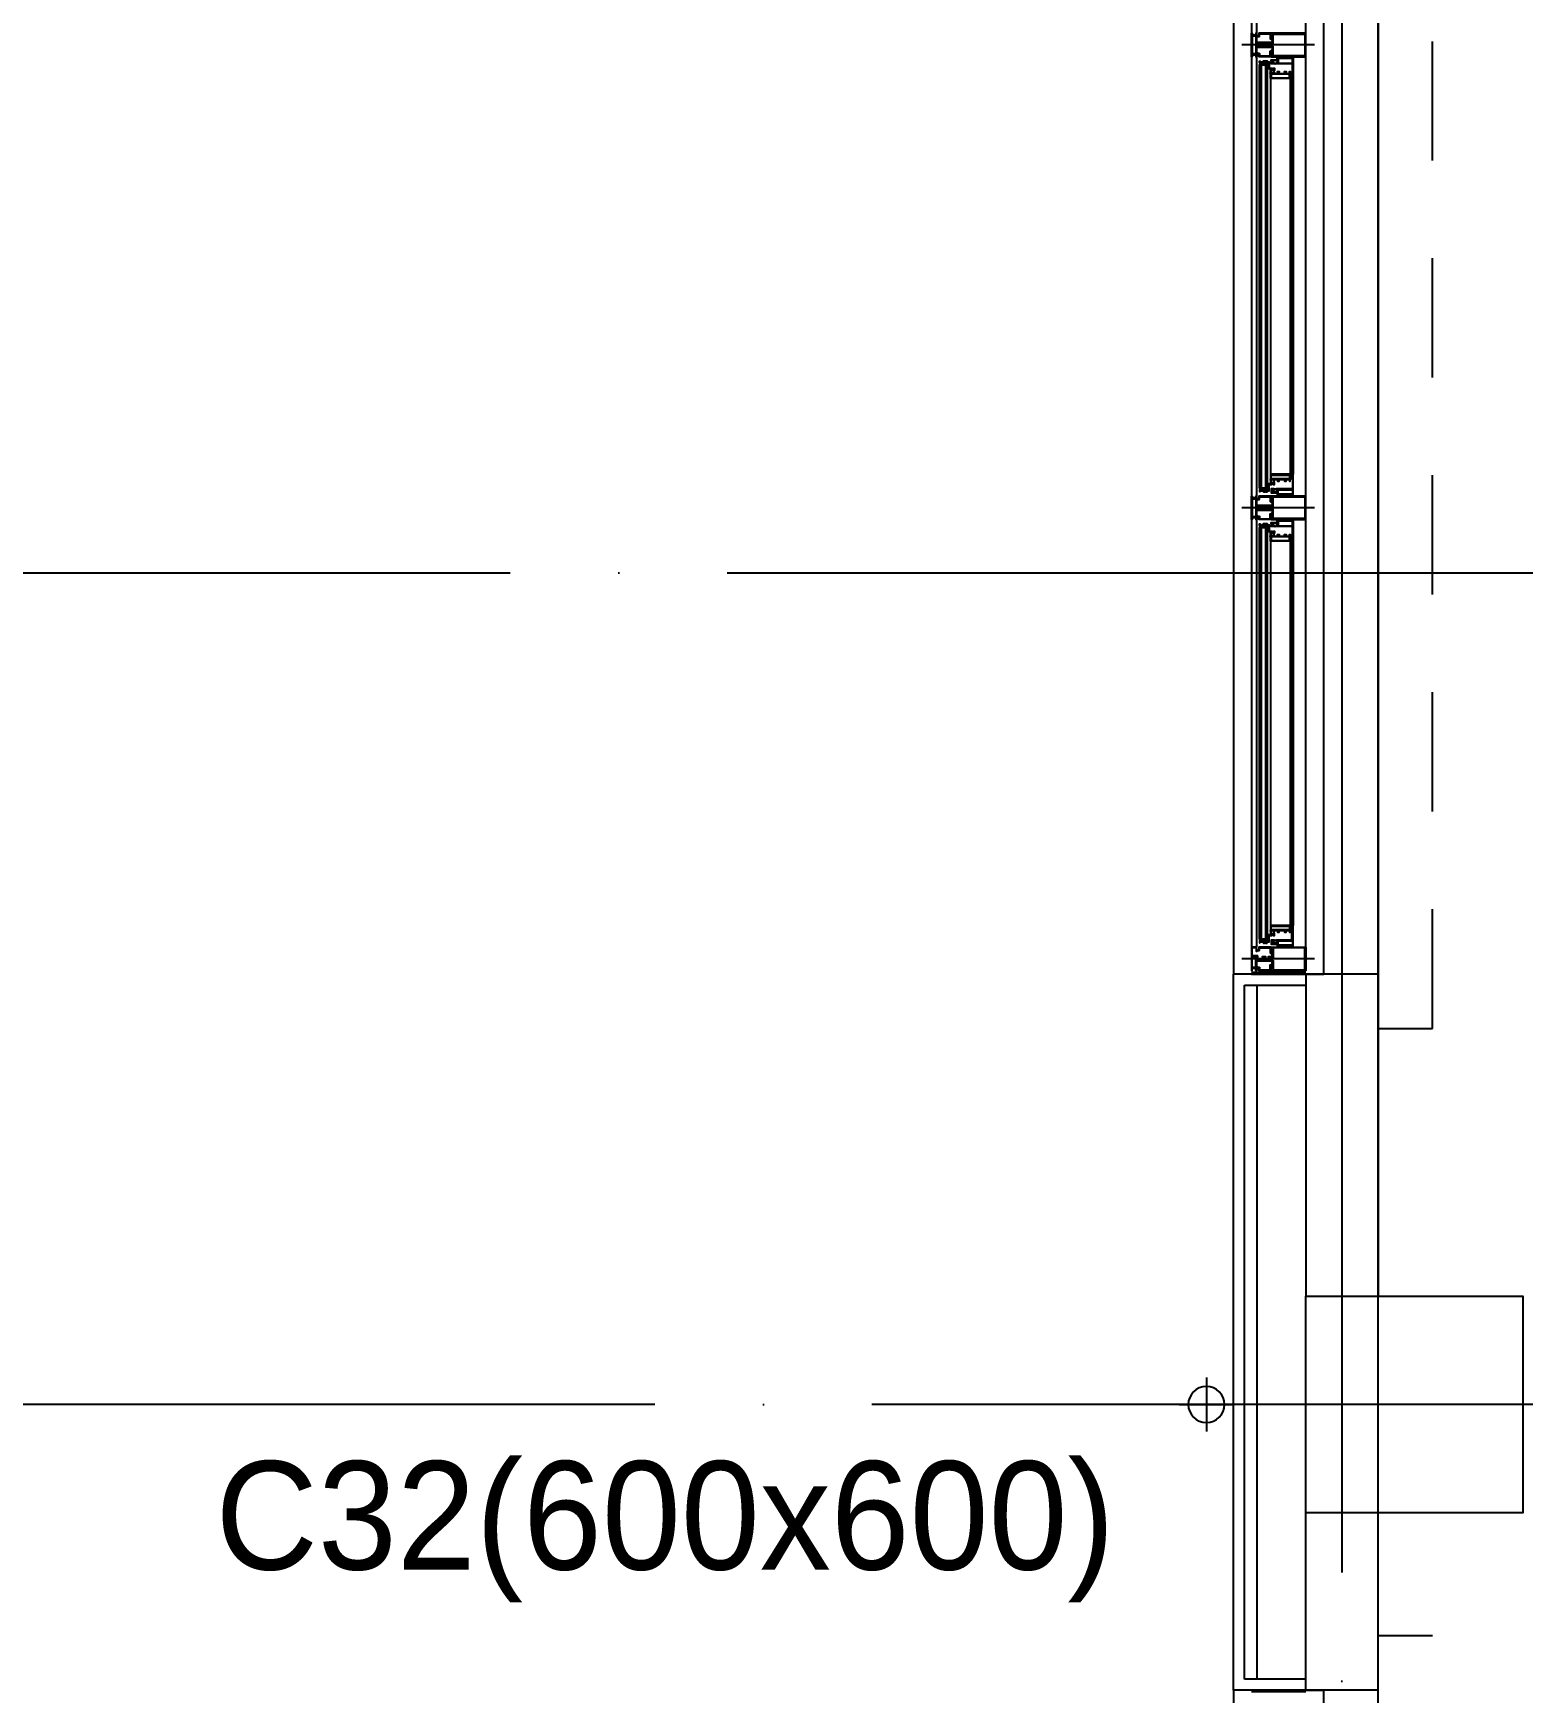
# Model space of a CAD drawing. Header units: millimetres. Extents: x -47382 to 204618, y -51045 to 127155.
# Drawn here: x 16681 to 20800, y 26274 to 30864 of the extents above; entities that cross this region are included whole.
import ezdxf
from ezdxf.enums import TextEntityAlignment as Align

# ---------------------------------------------------------------- set-up
doc = ezdxf.new("R2010")
doc.units = ezdxf.units.MM
doc.header["$LTSCALE"] = 300
doc.header["$MEASUREMENT"] = 0
doc.linetypes.add('CEN', pattern=[62, 60, -1, 0, -1])
doc.linetypes.add('HID', pattern=[2, 1.1, -0.9])
doc.layers.get('0').update_dxf_attribs({"linetype": 'CONTINUOUS'})
doc.layers.get('Defpoints').update_dxf_attribs({"color": 153, "linetype": 'CONTINUOUS'})
for name, color, linetype in [('A-CEN', 1, 'CEN'), ('A-CODE-DRAIN', 6, 'CONTINUOUS'), ('A-CURTAIN', 4, 'HID'), ('A-FLOR-FLIN-TYP2', 8, 'CONTINUOUS'), ('A-FLOR-INSL', 8, 'CONTINUOUS'), ('A-OUT-FIN-TYP2', 4, 'CONTINUOUS'), ('A-ST-AXIS-CEN', 252, 'CEN'), ('A-ST-COL', 2, 'CONTINUOUS'), ('A-ST-CONC', 2, 'CONTINUOUS'), ('A-WIN', 4, 'CONTINUOUS')]:
    doc.layers.add(name, color=color, linetype=linetype)
doc.styles.add('돋움', font='')
doc.styles.get('돋움').set_extended_font_data('Dotum')

# ---------------------------------------------------------------- blocks, each defined once
blk = doc.blocks.new('aw-6400')
at = {"layer": 'A-WIN', "color": 4}
for p, q in [((-10, 200), (-10, 0)), ((-10, 50), (-10, 200)), ((-5, 50), (-5, 200)), ((1312.5, 200), (6335, 200)), ((1312.5, 186), (6335, 186)), ((3840, 25.8), (3840, 227.1)), ((5120, 25.8), (5120, 227.1)), ((6367.5, 25.8), (6367.5, 227.1)), ((6405, 50), (6405, 200)), ((6410, 200), (6410, 0)), ((6410, 50), (6410, 200)), ((5065.1, 178), (3894.9, 178)), ((3894.9, 173), (3894.9, 178)), ((5065.1, 173), (3894.9, 173)), ((3894.9, 156), (3894.9, 162)), ((5065.1, 161), (3894.9, 161)), ((5065.1, 156), (3894.9, 156)), ((3932.5, 148), (5027.5, 148)), ((5065.1, 173), (5065.1, 178)), ((5065.1, 156), (5065.1, 162)), ((6312.6, 178), (5174.9, 178)), ((5174.9, 173), (5174.9, 178)), ((6312.6, 173), (5174.9, 173)), ((5174.9, 156), (5174.9, 162)), ((6312.6, 161), (5174.9, 161)), ((6312.6, 156), (5174.9, 156)), ((5212.5, 148), (6288.5, 148)), ((6296.1, 146), (6296.1, 148)), ((6312.6, 178), (6312.6, 156)), ((6312.6, 177), (6315.1, 153)), ((6312.6, 156), (6312.6, 162)), ((3932.5, 93), (5027.5, 93)), ((5212.5, 93), (6275, 93)), ((6335, 50), (1312.5, 50)), ((3932.5, 90), (5027.5, 90)), ((3932.5, 85), (5027.5, 85)), ((5212.5, 90), (6315.5, 90)), ((5212.5, 85), (6275, 85)), ((6410, 0), (-10, 0))]:
    blk.add_line(p, q, dxfattribs=at)
for points in [[(3840, 200), (3807.5, 200), (3807.5, 198.5), (3814, 198.5, -0.414214), (3814.5, 198), (3814.5, 189.1, 1), (3816, 189.1), (3816, 198, -0.414214), (3816.5, 198.5), (3864, 198.5), (3864, 189.1, 1), (3865.5, 189.1), (3865.5, 198, -0.414214), (3866, 198.5), (3872.5, 198.5), (3872.5, 200), (3840, 200)], [(3872.5, 50), (3807.5, 50), (3807.5, 146), (3816.4, 146, -1), (3816.4, 144.9), (3815.5, 144.9), (3815.5, 143.3), (3821.5, 143.3), (3821.5, 144.9), (3820.5, 144.9, -1), (3820.5, 146), (3824, 146, -0.414214), (3824.5, 145.5), (3824.5, 143.5, 0.414214), (3825, 143), (3833, 143, 0.414214), (3833.5, 143.5), (3833.5, 157.2), (3833.8, 157.5), (3833.5, 157.8), (3833.5, 185, 0.414214), (3832.5, 186), (3819, 186), (3819, 185.3, -1), (3817.5, 185.3), (3817.5, 186), (3807.5, 186), (3807.5, 188), (3812.4, 188, 0.414214), (3812.9, 188.5), (3812.9, 196.7, -1), (3814.4, 196.7), (3814.4, 188.5, 0.414214), (3814.9, 188), (3840, 188), (3865.1, 188, 0.414214), (3865.6, 188.5), (3865.6, 196.7, -1), (3867.1, 196.7), (3867.1, 188.5, 0.414214), (3867.6, 188), (3872.5, 188), (3872.5, 186), (3862.5, 186), (3862.5, 185.3, -1), (3861, 185.3), (3861, 186), (3847.5, 186, 0.414214), (3846.5, 185), (3846.5, 157.8), (3846.2, 157.5), (3846.5, 157.2), (3846.5, 143.5, 0.414214), (3847, 143), (3855, 143, 0.414214), (3855.5, 143.5), (3855.5, 145.5, -0.414214), (3856, 146), (3859.5, 146, -1), (3859.5, 144.9), (3858.5, 144.9), (3858.5, 143.3), (3864.5, 143.3), (3864.5, 144.9), (3863.6, 144.9, -1), (3863.6, 146), (3872.5, 146), (3872.5, 50)], [(5120, 200), (5087.5, 200), (5087.5, 198.5), (5094, 198.5, -0.414214), (5094.5, 198), (5094.5, 189.1, 1), (5096, 189.1), (5096, 198, -0.414214), (5096.5, 198.5), (5144, 198.5), (5144, 189.1, 1), (5145.5, 189.1), (5145.5, 198, -0.414214), (5146, 198.5), (5152.5, 198.5), (5152.5, 200), (5120, 200)], [(5152.5, 50), (5087.5, 50), (5087.5, 146), (5096.4, 146, -1), (5096.4, 144.9), (5095.5, 144.9), (5095.5, 143.3), (5101.5, 143.3), (5101.5, 144.9), (5100.5, 144.9, -1), (5100.5, 146), (5104, 146, -0.414214), (5104.5, 145.5), (5104.5, 143.5, 0.414214), (5105, 143), (5113, 143, 0.414214), (5113.5, 143.5), (5113.5, 157.2), (5113.8, 157.5), (5113.5, 157.8), (5113.5, 185, 0.414214), (5112.5, 186), (5099, 186), (5099, 185.3, -1), (5097.5, 185.3), (5097.5, 186), (5087.5, 186), (5087.5, 188), (5092.4, 188, 0.414214), (5092.9, 188.5), (5092.9, 196.7, -1), (5094.4, 196.7), (5094.4, 188.5, 0.414214), (5094.9, 188), (5120, 188), (5145.1, 188, 0.414214), (5145.6, 188.5), (5145.6, 196.7, -1), (5147.1, 196.7), (5147.1, 188.5, 0.414214), (5147.6, 188), (5152.5, 188), (5152.5, 186), (5142.5, 186), (5142.5, 185.3, -1), (5141, 185.3), (5141, 186), (5127.5, 186, 0.414214), (5126.5, 185), (5126.5, 157.8), (5126.2, 157.5), (5126.5, 157.2), (5126.5, 143.5, 0.414214), (5127, 143), (5135, 143, 0.414214), (5135.5, 143.5), (5135.5, 145.5, -0.414214), (5136, 146), (5139.4, 146, -1), (5139.4, 144.9), (5138.5, 144.9), (5138.5, 143.3), (5144.5, 143.3), (5144.5, 144.9), (5143.6, 144.9, -1), (5143.6, 146), (5152.5, 146), (5152.5, 50)], [(3840, 145.5), (3836.5, 145.5, 0.414214), (3836, 145), (3836, 141, -0.414214), (3835.5, 140.5), (3810.5, 140.5, 0.414214), (3810, 140), (3810, 52.5), (3870, 52.5), (3870, 140, 0.414214), (3869.5, 140.5), (3844.5, 140.5, -0.414214), (3844, 141), (3844, 145, 0.414214), (3843.5, 145.5), (3840, 145.5)], [(3840, 167), (3836.3, 167, 0.414214), (3835.5, 166.2), (3835.5, 163.5, 0.414214), (3836, 163), (3836.3, 163, -1), (3836.3, 161.5), (3836, 161.5, 0.414214), (3835.5, 161), (3835.5, 154, 0.414214), (3836, 153.5), (3836.3, 153.5, -1), (3836.3, 152), (3836, 152, 0.414214), (3835.5, 151.5), (3835.5, 148.8, 0.414214), (3836.3, 148), (3840, 148)], [(3840, 167), (3843.7, 167, -0.414214), (3844.5, 166.2), (3844.5, 163.5, -0.414214), (3844, 163), (3843.7, 163, 1), (3843.7, 161.5), (3844, 161.5, -0.414214), (3844.5, 161), (3844.5, 154, -0.414214), (3844, 153.5), (3843.7, 153.5, 1), (3843.7, 152), (3844, 152, -0.414214), (3844.5, 151.5), (3844.5, 148.8, -0.414214), (3843.7, 148), (3840, 148)], [(3919, 148), (3919, 148.5, 1), (3917.5, 148.5), (3917.5, 148), (3913.8, 148), (3913.5, 147.7), (3913.2, 148), (3906.3, 148), (3906.3, 153), (3892.4, 153), (3892.4, 155), (3891.1, 155), (3891.1, 153), (3888.9, 153), (3888.9, 167.7), (3891.1, 167.7), (3891.1, 165.7), (3892.4, 165.7), (3892.4, 169), (3888.9, 169), (3888.9, 178), (3885, 178, 0.414214), (3884.7, 177.7), (3884.7, 176.8, 0.414214), (3885, 176.5), (3886.9, 176.5), (3886.9, 167.2), (3883.7, 167.2), (3883.7, 164.2, 0.414214), (3884.2, 163.7), (3884.9, 163.7, 0.414214), (3885.4, 164.2), (3885.4, 165.2), (3886.9, 165.2), (3886.9, 163.7), (3886.9, 161.5), (3883.7, 161.5), (3883.7, 157, 0.414214), (3884.2, 156.5), (3884.9, 156.5, 0.414214), (3885.4, 157), (3885.4, 159.5), (3886.9, 159.5), (3886.9, 151), (3904.3, 151), (3904.3, 144.5, 0.414214), (3904.8, 144, 0.414214), (3905.3, 144.5), (3905.3, 145.4, -0.414214), (3905.9, 146, -0.414214), (3906.5, 145.4), (3906.5, 139.2, -0.414214), (3905.9, 138.6, -0.414214), (3905.3, 139.2), (3905.3, 140.1, 0.414214), (3904.8, 140.6, 0.414214), (3904.3, 140.1), (3904.3, 137), (3910.4, 137, 0.414214), (3910.9, 137.5), (3910.9, 139.5, 1), (3909.9, 139.5, -0.414214), (3909.4, 139), (3909.1, 139, -0.414214), (3908.5, 139.6), (3908.5, 145.4, -0.414214), (3909.1, 146), (3909.4, 146, -0.414214), (3909.9, 145.5, 1), (3910.9, 145.5, -0.414214), (3911.4, 146), (3915.6, 146, -0.414214), (3916.1, 145.5, 1), (3917.1, 145.5, -0.414214), (3917.6, 146), (3917.9, 146, -0.414214), (3918.5, 145.4), (3918.5, 139.6, -0.414214), (3917.9, 139), (3917.6, 139, -0.414214), (3917.1, 139.5, 1), (3916.1, 139.5), (3916.1, 137.5, 0.414214), (3916.6, 137), (3918.5, 137), (3918.5, 128.5), (3913.5, 128.5), (3913.5, 124), (3915.5, 124), (3915.5, 126.5), (3918.5, 126.5), (3918.5, 106.5), (3915.5, 106.5), (3915.5, 109), (3913.5, 109), (3913.5, 104.5), (3918.5, 104.5), (3918.5, 95), (3913.5, 95), (3913.5, 93), (3932.5, 93), (3932.5, 148), (3919, 148)], [(5041, 148), (5041, 148.5, -1), (5042.5, 148.5), (5042.5, 148), (5046.2, 148), (5046.5, 147.7), (5046.8, 148), (5053.7, 148), (5053.7, 153), (5067.6, 153), (5067.6, 155), (5068.9, 155), (5068.9, 153), (5071.1, 153), (5071.1, 167.7), (5068.9, 167.7), (5068.9, 165.7), (5067.6, 165.7), (5067.6, 169), (5071.1, 169), (5071.1, 178), (5075, 178, -0.414214), (5075.3, 177.7), (5075.3, 176.8, -0.414214), (5075, 176.5), (5073.1, 176.5), (5073.1, 167.2), (5076.3, 167.2), (5076.3, 164.2, -0.414214), (5075.8, 163.7), (5075.1, 163.7, -0.414214), (5074.6, 164.2), (5074.6, 165.2), (5073.1, 165.2), (5073.1, 163.7), (5073.1, 161.5), (5076.3, 161.5), (5076.3, 157, -0.414214), (5075.8, 156.5), (5075.1, 156.5, -0.414214), (5074.6, 157), (5074.6, 159.5), (5073.1, 159.5), (5073.1, 151), (5055.7, 151), (5055.7, 144.5, -0.414214), (5055.2, 144, -0.414214), (5054.7, 144.5), (5054.7, 145.4, 0.414214), (5054.1, 146, 0.414214), (5053.5, 145.4), (5053.5, 139.2, 0.414214), (5054.1, 138.6, 0.414214), (5054.7, 139.2), (5054.7, 140.1, -0.414214), (5055.2, 140.6, -0.414214), (5055.7, 140.1), (5055.7, 137), (5049.6, 137, -0.414214), (5049.1, 137.5), (5049.1, 139.5, -1), (5050.1, 139.5, 0.414214), (5050.6, 139), (5050.9, 139, 0.414214), (5051.5, 139.6), (5051.5, 145.4, 0.414214), (5050.9, 146), (5050.6, 146, 0.414214), (5050.1, 145.5, -1), (5049.1, 145.5, 0.414214), (5048.6, 146), (5044.4, 146, 0.414214), (5043.9, 145.5, -1), (5042.9, 145.5, 0.414214), (5042.4, 146), (5042.1, 146, 0.414214), (5041.5, 145.4), (5041.5, 139.6, 0.414214), (5042.1, 139), (5042.4, 139, 0.414214), (5042.9, 139.5, -1), (5043.9, 139.5), (5043.9, 137.5, -0.414214), (5043.4, 137), (5041.5, 137), (5041.5, 128.5), (5046.5, 128.5), (5046.5, 124), (5044.5, 124), (5044.5, 126.5), (5041.5, 126.5), (5041.5, 106.5), (5044.5, 106.5), (5044.5, 109), (5046.5, 109), (5046.5, 104.5), (5041.5, 104.5), (5041.5, 95), (5046.5, 95), (5046.5, 93), (5027.5, 93), (5027.5, 148), (5041, 148)], [(5120, 145.5), (5116.5, 145.5, 0.414214), (5116, 145), (5116, 141, -0.414214), (5115.5, 140.5), (5090.5, 140.5, 0.414214), (5090, 140), (5090, 52.5), (5150, 52.5), (5150, 140, 0.414214), (5149.5, 140.5), (5124.5, 140.5, -0.414214), (5124, 141), (5124, 145, 0.414214), (5123.5, 145.5), (5120, 145.5)], [(5120, 167), (5116.3, 167, 0.414214), (5115.5, 166.2), (5115.5, 163.5, 0.414214), (5116, 163), (5116.3, 163, -1), (5116.3, 161.5), (5116, 161.5, 0.414214), (5115.5, 161), (5115.5, 154, 0.414214), (5116, 153.5), (5116.3, 153.5, -1), (5116.3, 152), (5116, 152, 0.414214), (5115.5, 151.5), (5115.5, 148.8, 0.414214), (5116.3, 148), (5120, 148)], [(5120, 167), (5123.7, 167, -0.414214), (5124.5, 166.2), (5124.5, 163.5, -0.414214), (5124, 163), (5123.7, 163, 1), (5123.7, 161.5), (5124, 161.5, -0.414214), (5124.5, 161), (5124.5, 154, -0.414214), (5124, 153.5), (5123.7, 153.5, 1), (5123.7, 152), (5124, 152, -0.414214), (5124.5, 151.5), (5124.5, 148.8, -0.414214), (5123.7, 148), (5120, 148)], [(5199, 148), (5199, 148.5, 1), (5197.5, 148.5), (5197.5, 148), (5193.8, 148), (5193.5, 147.7), (5193.2, 148), (5186.3, 148), (5186.3, 153), (5172.4, 153), (5172.4, 155), (5171.1, 155), (5171.1, 153), (5168.9, 153), (5168.9, 167.7), (5171.1, 167.7), (5171.1, 165.7), (5172.4, 165.7), (5172.4, 169), (5168.9, 169), (5168.9, 178), (5165, 178, 0.414214), (5164.7, 177.7), (5164.7, 176.8, 0.414214), (5165, 176.5), (5166.9, 176.5), (5166.9, 167.2), (5163.7, 167.2), (5163.7, 164.2, 0.414214), (5164.2, 163.7), (5164.9, 163.7, 0.414214), (5165.4, 164.2), (5165.4, 165.2), (5166.9, 165.2), (5166.9, 163.7), (5166.9, 161.5), (5163.7, 161.5), (5163.7, 157, 0.414214), (5164.2, 156.5), (5164.9, 156.5, 0.414214), (5165.4, 157), (5165.4, 159.5), (5166.9, 159.5), (5166.9, 151), (5184.3, 151), (5184.3, 144.5, 0.414214), (5184.8, 144, 0.414214), (5185.3, 144.5), (5185.3, 145.4, -0.414214), (5185.9, 146, -0.414214), (5186.5, 145.4), (5186.5, 139.2, -0.414214), (5185.9, 138.6, -0.414214), (5185.3, 139.2), (5185.3, 140.1, 0.414214), (5184.8, 140.6, 0.414214), (5184.3, 140.1), (5184.3, 137), (5190.4, 137, 0.414214), (5190.9, 137.5), (5190.9, 139.5, 1), (5189.9, 139.5, -0.414214), (5189.4, 139), (5189.1, 139, -0.414214), (5188.5, 139.6), (5188.5, 145.4, -0.414214), (5189.1, 146), (5189.4, 146, -0.414214), (5189.9, 145.5, 1), (5190.9, 145.5, -0.414214), (5191.4, 146), (5195.6, 146, -0.414214), (5196.1, 145.5, 1), (5197.1, 145.5, -0.414214), (5197.6, 146), (5197.9, 146, -0.414214), (5198.5, 145.4), (5198.5, 139.6, -0.414214), (5197.9, 139), (5197.6, 139, -0.414214), (5197.1, 139.5, 1), (5196.1, 139.5), (5196.1, 137.5, 0.414214), (5196.6, 137), (5198.5, 137), (5198.5, 128.5), (5193.5, 128.5), (5193.5, 124), (5195.5, 124), (5195.5, 126.5), (5198.5, 126.5), (5198.5, 106.5), (5195.5, 106.5), (5195.5, 109), (5193.5, 109), (5193.5, 104.5), (5198.5, 104.5), (5198.5, 95), (5193.5, 95), (5193.5, 93), (5212.5, 93), (5212.5, 148), (5199, 148)], [(6288.5, 148), (6288.5, 148.5, -1), (6290, 148.5), (6290, 148), (6293.7, 148), (6294, 147.7), (6294.3, 148), (6301.2, 148), (6301.2, 153), (6315.1, 153), (6315.1, 155), (6316.4, 155), (6316.4, 153), (6318.6, 153), (6318.6, 167.7), (6316.4, 167.7), (6316.4, 165.7), (6315.1, 165.7), (6315.1, 169), (6318.6, 169), (6318.6, 178), (6322.5, 178, -0.414214), (6322.8, 177.7), (6322.8, 176.8, -0.414214), (6322.5, 176.5), (6320.6, 176.5), (6320.6, 167.2), (6323.8, 167.2), (6323.8, 164.2, -0.414214), (6323.3, 163.7), (6322.6, 163.7, -0.414214), (6322.1, 164.2), (6322.1, 165.2), (6320.6, 165.2), (6320.6, 163.7), (6320.6, 161.5), (6323.8, 161.5), (6323.8, 157, -0.414214), (6323.3, 156.5), (6322.6, 156.5, -0.414214), (6322.1, 157), (6322.1, 159.5), (6320.6, 159.5), (6320.6, 151), (6303.2, 151), (6303.2, 144.5, -0.414214), (6302.7, 144, -0.414214), (6302.2, 144.5), (6302.2, 145.4, 0.414214), (6301.6, 146, 0.414214), (6301, 145.4), (6301, 139.2, 0.414214), (6301.6, 138.6, 0.414214), (6302.2, 139.2), (6302.2, 140.1, -0.414214), (6302.7, 140.6, -0.414214), (6303.2, 140.1), (6303.2, 137), (6297.1, 137, -0.414214), (6296.6, 137.5), (6296.6, 139.5, -1), (6297.6, 139.5, 0.414214), (6298.1, 139), (6298.4, 139, 0.414214), (6299, 139.6), (6299, 145.4, 0.414214), (6298.4, 146), (6298.1, 146, 0.414214), (6297.6, 145.5, -1), (6296.6, 145.5, 0.414214), (6296.1, 146), (6291.9, 146, 0.414214), (6291.4, 145.5, -1), (6290.4, 145.5, 0.414214), (6289.9, 146), (6289.6, 146, 0.414214), (6289, 145.4), (6289, 139.6, 0.414214), (6289.6, 139), (6289.9, 139, 0.414214), (6290.4, 139.5, -1), (6291.4, 139.5), (6291.4, 137.5, -0.414214), (6290.9, 137), (6289, 137), (6289, 128.5), (6294, 128.5), (6294, 124), (6292, 124), (6292, 126.5), (6289, 126.5), (6289, 106.5), (6292, 106.5), (6292, 109), (6294, 109), (6294, 104.5), (6289, 104.5), (6289, 95), (6294, 95), (6294, 93), (6275, 93), (6275, 148), (6288.5, 148)]]:
    blk.add_lwpolyline(points, format="xyb", dxfattribs=at)
for points in [[(3821.4, 143.9, -0.414214), (3820.9, 143.4), (3816.2, 143.4, -0.414214), (3815.7, 143.9), (3815.7, 144.4, -0.414214), (3816.2, 144.9), (3817, 144.9, 0.696601), (3817, 146.3), (3807.5, 146.3), (3807.5, 179, -0.414214), (3808.5, 180), (3815, 180), (3815, 185.5), (3817, 185.5), (3817, 179, -0.414214), (3816, 178), (3809.5, 178), (3809.5, 148.6), (3823, 148.6), (3823, 146.3), (3820, 146.3, 0.696601), (3820, 144.9), (3820.9, 144.9, -0.414214), (3821.4, 144.4)], [(3858.6, 143.9, 0.414214), (3859.1, 143.4), (3863.8, 143.4, 0.414214), (3864.3, 143.9), (3864.3, 144.4, 0.414214), (3863.8, 144.9), (3863, 144.9, -0.696601), (3863, 146.3), (3872.5, 146.3), (3872.5, 179, 0.414214), (3871.5, 180), (3865, 180), (3865, 185.5), (3863, 185.5), (3863, 179, 0.414214), (3864, 178), (3870.5, 178), (3870.5, 148.6), (3857, 148.6), (3857, 146.3), (3860, 146.3, -0.696601), (3860, 144.9), (3859.1, 144.9, 0.414214), (3858.6, 144.4)], [(5101.4, 143.9, -0.414214), (5100.9, 143.4), (5096.2, 143.4, -0.414214), (5095.7, 143.9), (5095.7, 144.4, -0.414214), (5096.2, 144.9), (5097, 144.9, 0.696601), (5097, 146.3), (5087.5, 146.3), (5087.5, 179, -0.414214), (5088.5, 180), (5095, 180), (5095, 185.5), (5097, 185.5), (5097, 179, -0.414214), (5096, 178), (5089.5, 178), (5089.5, 148.6), (5103, 148.6), (5103, 146.3), (5100, 146.3, 0.696601), (5100, 144.9), (5100.9, 144.9, -0.414214), (5101.4, 144.4)], [(5138.6, 143.9, 0.414214), (5139.1, 143.4), (5143.8, 143.4, 0.414214), (5144.3, 143.9), (5144.3, 144.4, 0.414214), (5143.8, 144.9), (5143, 144.9, -0.696601), (5143, 146.3), (5152.5, 146.3), (5152.5, 179, 0.414214), (5151.5, 180), (5145, 180), (5145, 185.5), (5143, 185.5), (5143, 179, 0.414214), (5144, 178), (5150.5, 178), (5150.5, 148.6), (5137, 148.6), (5137, 146.3), (5140, 146.3, -0.696601), (5140, 144.9), (5139.1, 144.9, 0.414214), (5138.6, 144.4)], [(6393, 198), (6393, 189.1, -1), (6391.5, 189.1), (6391.5, 198, 0.414214), (6391, 198.5), (6361.7, 198.5, 0.414214), (6360.7, 197.5), (6360.7, 184.2), (6362.7, 184.2), (6363.2, 185.7), (6364.7, 185.7), (6364.7, 183.7, -0.414214), (6363.7, 182.7), (6360.2, 182.7, -0.414214), (6359.2, 183.7), (6359.2, 197.5, 0.414214), (6358.2, 198.5), (6337, 198.5, 0.414214), (6336.5, 198), (6336.5, 188, 0.414214), (6337, 187.5), (6346.5, 187.5), (6346.5, 185.3, -1), (6345, 185.3), (6345, 186), (6335, 186), (6335, 200), (6400, 200), (6400, 198.5), (6393.5, 198.5, 0.414214)], [(6400, 146), (6391.1, 146, 1), (6391.1, 144.9), (6392, 144.9), (6392, 143.3), (6386, 143.3), (6386, 144.9), (6386.9, 144.9, 1), (6386.9, 146), (6383.5, 146, 0.414214), (6383, 145.5), (6383, 143.5, -0.414214), (6382.5, 143), (6374.5, 143, -0.414214), (6374, 143.5), (6374, 157.2), (6373.7, 157.5), (6374, 157.8), (6374, 185, -0.414214), (6375, 186), (6388.5, 186), (6388.5, 185.3, 1), (6390, 185.3), (6390, 186), (6400, 186), (6400, 188), (6395.1, 188, -0.414214), (6394.6, 188.5), (6394.6, 196.7, 1), (6393.1, 196.7), (6393.1, 188.5, -0.414214), (6392.6, 188), (6362, 188, 0.414214), (6361, 187), (6361, 184.5), (6362.5, 184.5), (6362.9, 185.7, -0.322823), (6363.4, 186), (6371.5, 186, -0.414214), (6372, 185.5), (6372, 169.5, -0.414214), (6371.5, 169), (6363.3, 169, -0.284079), (6362.9, 169.3), (6362.5, 170), (6361, 170), (6361, 162, 0.414214), (6361.5, 161.5), (6363.7, 161.5, 1), (6363.7, 163), (6363.5, 163, -0.414214), (6363, 163.5), (6363, 166.2, -0.414214), (6363.8, 167), (6371.2, 167, -0.414214), (6372, 166.2), (6372, 163.5, -0.414214), (6371.5, 163), (6371.2, 163, 1), (6371.2, 161.5), (6371.5, 161.5, -0.414214), (6372, 161), (6372, 154, -0.414214), (6371.5, 153.5), (6371.2, 153.5, 1), (6371.2, 152), (6371.5, 152, -0.414214), (6372, 151.5), (6372, 148.8, -0.414214), (6371.2, 148), (6363.8, 148, -0.414214), (6363, 148.8), (6363, 151.5, -0.414214), (6363.5, 152), (6363.7, 152, 1), (6363.7, 153.5), (6361.5, 153.5, 0.414214), (6361, 153), (6361, 143.5, -0.414214), (6360.5, 143), (6351.5, 143, -0.414214), (6351, 143.5), (6351, 144, -0.414214), (6351.5, 144.5), (6352.9, 144.5, 1), (6352.9, 146), (6348, 146, 1), (6348, 144.9), (6349, 144.9), (6349, 143.3), (6343, 143.3), (6343, 144.9), (6343.9, 144.9, 1), (6343.9, 146), (6335, 146), (6335, 50), (6400, 50)], [(6348.9, 143.9, -0.414214), (6348.4, 143.4), (6343.7, 143.4, -0.414214), (6343.2, 143.9), (6343.2, 144.4, -0.414214), (6343.7, 144.9), (6344.5, 144.9, 0.696601), (6344.5, 146.3), (6335, 146.3), (6335, 179, -0.414214), (6336, 180), (6342.5, 180), (6342.5, 185.5), (6344.5, 185.5), (6344.5, 179, -0.414214), (6343.5, 178), (6337, 178), (6337, 148.6), (6350.5, 148.6), (6350.5, 146.3), (6347.5, 146.3, 0.696601), (6347.5, 144.9), (6348.4, 144.9, -0.414214), (6348.9, 144.4)], [(6386.1, 143.9, 0.414214), (6386.6, 143.4), (6391.3, 143.4, 0.414214), (6391.8, 143.9), (6391.8, 144.4, 0.414214), (6391.3, 144.9), (6390.5, 144.9, -0.696601), (6390.5, 146.3), (6400, 146.3), (6400, 179, 0.414214), (6399, 180), (6392.5, 180), (6392.5, 185.5), (6390.5, 185.5), (6390.5, 179, 0.414214), (6391.5, 178), (6398, 178), (6398, 148.6), (6384.5, 148.6), (6384.5, 146.3), (6387.5, 146.3, -0.696601), (6387.5, 144.9), (6386.6, 144.9, 0.414214), (6386.1, 144.4)], [(3932.5, 90), (3929, 90, 1), (3929, 88.5), (3930.5, 88.5), (3930.5, 87), (3922.5, 87), (3922.5, 88.5), (3924, 88.5, 1), (3924, 90), (3920.5, 90), (3920.5, 87), (3893, 87, -0.414213), (3892, 88), (3892, 131.9, 0.414213), (3891.5, 132.4), (3889.5, 132.4, 1), (3889.5, 131.4), (3890, 131.4), (3890, 129, -0.414214), (3889.5, 128.5), (3883.5, 128.5, -0.414214), (3883, 129), (3883, 131.4), (3883.5, 131.4, 1), (3883.5, 132.4), (3883, 132.4), (3883, 137.6), (3883.5, 137.6, 1), (3883.5, 138.6), (3883, 138.6), (3883, 141, -0.414214), (3883.5, 141.5), (3889.5, 141.5, -0.414214), (3890, 141), (3890, 138.6), (3889.5, 138.6, 1), (3889.5, 137.6), (3891.5, 137.6, 0.414214), (3892, 138.1), (3892, 146), (3888.5, 146, 0.414214), (3888, 145.5), (3888, 145.5, 0.414214), (3888.5, 145), (3890, 145), (3890, 143.5), (3883, 143.5), (3883, 145), (3884.5, 145, 1), (3884.5, 146), (3881, 146), (3881, 135.3), (3881.3, 135), (3881, 134.7), (3881, 129.5, -0.414214), (3880.5, 129), (3875.5, 129), (3875.5, 121), (3873.5, 121, 0.414214), (3872.5, 120, 0.414214), (3873.5, 119), (3875.5, 119), (3875.5, 93), (3873.5, 93, 0.414214), (3872.5, 92, 0.414214), (3873.5, 91), (3875.5, 91), (3875.5, 85), (3932.5, 85)], [(5027.5, 90), (5031, 90, -1), (5031, 88.5), (5029.5, 88.5), (5029.5, 87), (5037.5, 87), (5037.5, 88.5), (5036, 88.5, -1), (5036, 90), (5039.5, 90), (5039.5, 87), (5067, 87, 0.414213), (5068, 88), (5068, 131.9, -0.414213), (5068.5, 132.4), (5070.5, 132.4, -1), (5070.5, 131.4), (5070, 131.4), (5070, 129, 0.414214), (5070.5, 128.5), (5076.5, 128.5, 0.414214), (5077, 129), (5077, 131.4), (5076.5, 131.4, -1), (5076.5, 132.4), (5077, 132.4), (5077, 137.6), (5076.5, 137.6, -1), (5076.5, 138.6), (5077, 138.6), (5077, 141, 0.414214), (5076.5, 141.5), (5070.5, 141.5, 0.414214), (5070, 141), (5070, 138.6), (5070.5, 138.6, -1), (5070.5, 137.6), (5068.5, 137.6, -0.414214), (5068, 138.1), (5068, 146), (5071.5, 146, -0.414214), (5072, 145.5), (5072, 145.5, -0.414214), (5071.5, 145), (5070, 145), (5070, 143.5), (5077, 143.5), (5077, 145), (5075.5, 145, -1), (5075.5, 146), (5079, 146), (5079, 135.3), (5078.7, 135), (5079, 134.7), (5079, 129.5, 0.414214), (5079.5, 129), (5084.5, 129), (5084.5, 121), (5086.5, 121, -0.414214), (5087.5, 120, -0.414214), (5086.5, 119), (5084.5, 119), (5084.5, 93), (5086.5, 93, -0.414214), (5087.5, 92, -0.414214), (5086.5, 91), (5084.5, 91), (5084.5, 85), (5027.5, 85)], [(5212.5, 90), (5209, 90, 1), (5209, 88.5), (5210.5, 88.5), (5210.5, 87), (5202.5, 87), (5202.5, 88.5), (5204, 88.5, 1), (5204, 90), (5200.5, 90), (5200.5, 87), (5173, 87, -0.414213), (5172, 88), (5172, 131.9, 0.414213), (5171.5, 132.4), (5169.5, 132.4, 1), (5169.5, 131.4), (5170, 131.4), (5170, 129, -0.414214), (5169.5, 128.5), (5163.5, 128.5, -0.414214), (5163, 129), (5163, 131.4), (5163.5, 131.4, 1), (5163.5, 132.4), (5163, 132.4), (5163, 137.6), (5163.5, 137.6, 1), (5163.5, 138.6), (5163, 138.6), (5163, 141, -0.414214), (5163.5, 141.5), (5169.5, 141.5, -0.414214), (5170, 141), (5170, 138.6), (5169.5, 138.6, 1), (5169.5, 137.6), (5171.5, 137.6, 0.414214), (5172, 138.1), (5172, 146), (5168.5, 146, 0.414214), (5168, 145.5), (5168, 145.5, 0.414214), (5168.5, 145), (5170, 145), (5170, 143.5), (5163, 143.5), (5163, 145), (5164.5, 145, 1), (5164.5, 146), (5161, 146), (5161, 135.3), (5161.3, 135), (5161, 134.7), (5161, 129.5, -0.414214), (5160.5, 129), (5155.5, 129), (5155.5, 121), (5153.5, 121, 0.414214), (5152.5, 120, 0.414214), (5153.5, 119), (5155.5, 119), (5155.5, 93), (5153.5, 93, 0.414214), (5152.5, 92, 0.414214), (5153.5, 91), (5155.5, 91), (5155.5, 85), (5212.5, 85)], [(6275, 90), (6278.5, 90, -1), (6278.5, 88.5), (6277, 88.5), (6277, 87), (6285, 87), (6285, 88.5), (6283.5, 88.5, -1), (6283.5, 90), (6287, 90), (6287, 87), (6314.5, 87, 0.414213), (6315.5, 88), (6315.5, 131.9, -0.414213), (6316, 132.4), (6318, 132.4, -1), (6318, 131.4), (6317.5, 131.4), (6317.5, 129, 0.414214), (6318, 128.5), (6324, 128.5, 0.414214), (6324.5, 129), (6324.5, 131.4), (6324, 131.4, -1), (6324, 132.4), (6324.5, 132.4), (6324.5, 137.6), (6324, 137.6, -1), (6324, 138.6), (6324.5, 138.6), (6324.5, 141, 0.414214), (6324, 141.5), (6318, 141.5, 0.414214), (6317.5, 141), (6317.5, 138.6), (6318, 138.6, -1), (6318, 137.6), (6316, 137.6, -0.414214), (6315.5, 138.1), (6315.5, 146), (6319, 146, -0.414214), (6319.5, 145.5), (6319.5, 145.5, -0.414214), (6319, 145), (6317.5, 145), (6317.5, 143.5), (6324.5, 143.5), (6324.5, 145), (6323, 145, -1), (6323, 146), (6326.5, 146), (6326.5, 135.3), (6326.2, 135), (6326.5, 134.7), (6326.5, 129.5, 0.414214), (6327, 129), (6332, 129), (6332, 121), (6334, 121, -0.414214), (6335, 120, -0.414214), (6334, 119), (6332, 119), (6332, 93), (6334, 93, -0.414214), (6335, 92, -0.414214), (6334, 91), (6332, 91), (6332, 85), (6275, 85)], [(6371.5, 145), (6371.5, 141, 0.414214), (6372, 140.5), (6397, 140.5, -0.414214), (6397.5, 140), (6397.5, 53, -0.414214), (6397, 52.5), (6338, 52.5, -0.414214), (6337.5, 53), (6337.5, 140, -0.414214), (6338, 140.5), (6363, 140.5, 0.414214), (6363.5, 141), (6363.5, 145, -0.414214), (6364, 145.5), (6371, 145.5, -0.414214)]]:
    blk.add_lwpolyline(points, format="xyb", close=True, dxfattribs=at)
for points in [[(3844.5, 186), (3835.5, 186), (3835.5, 169), (3840, 169), (3844.5, 169), (3844.5, 186)], [(5124.5, 186), (5115.5, 186), (5115.5, 169), (5120, 169), (5124.5, 169), (5124.5, 186)]]:
    blk.add_lwpolyline(points, dxfattribs=at)
for points in [[(3894.9, 177), (3894.9, 153), (3892.4, 153), (3892.4, 177)], [(3930.5, 95), (3920.5, 95), (3920.5, 146), (3930.5, 146)], [(5029.5, 95), (5039.5, 95), (5039.5, 146), (5029.5, 146)], [(5065.1, 177), (5065.1, 153), (5067.6, 153), (5067.6, 177)], [(5174.9, 177), (5174.9, 153), (5172.4, 153), (5172.4, 177)], [(5210.5, 95), (5200.5, 95), (5200.5, 146), (5210.5, 146)], [(6277, 95), (6287, 95), (6287, 146), (6277, 146)], [(6312.6, 177), (6312.6, 153), (6315.1, 153), (6315.1, 177)], [(3877.5, 126.5), (3890, 126.5), (3890, 87), (3877.5, 87)], [(5082.5, 126.5), (5070, 126.5), (5070, 87), (5082.5, 87)], [(5157.5, 126.5), (5170, 126.5), (5170, 87), (5157.5, 87)], [(6330, 126.5), (6317.5, 126.5), (6317.5, 87), (6330, 87)]]:
    blk.add_lwpolyline(points, close=True, dxfattribs=at)
for centre, radius, start, end in [((3891.9, 185.9), 8.43, 249.237, 290.763), ((3897.3, 135), 6.14, 153.4061, 206.5939), ((5068.1, 185.9), 8.43, 249.237, 290.763), ((5062.7, 135), 6.14, 333.4061, 26.5939), ((5171.9, 185.9), 8.43, 249.237, 290.763), ((5177.3, 135), 6.14, 153.4061, 206.5939), ((6315.6, 185.9), 8.43, 249.237, 290.763), ((6310.2, 135), 6.14, 333.4061, 26.5939), ((3913.5, 127.7), 9.86, 73.8262, 106.1738), ((5046.5, 127.7), 9.86, 73.8262, 106.1738), ((5193.5, 127.7), 9.86, 73.8262, 106.1738), ((6294, 127.7), 9.86, 73.8262, 106.1738)]:
    blk.add_arc(centre, radius, start, end, dxfattribs=at)
blk = doc.blocks.new('우수홈통1')
at = {"layer": 'A-CODE-DRAIN', "color": 6}
for p, q in [((0, -150), (0, 150)), ((-150, 0), (150, 0))]:
    blk.add_line(p, q, dxfattribs=at)
blk.add_circle((0, 0), 100, dxfattribs=at)
blk = doc.blocks.new('ACT 지상1층구조평면도')
at = {"layer": 'A-ST-COL'}
blk.add_lwpolyline([(67581.8, 77816.3), (67581.8, 78416.3), (68181.8, 78416.3), (68181.8, 77816.3), (67581.8, 77816.3)], dxfattribs=at)

msp = doc.modelspace()

# ---------------------------------------------------------------- linework, layer by layer
at = {"layer": 'A-CEN'}
msp.add_line((20300, 44606.4), (20300, 18071.4), dxfattribs=at)
at = {"layer": 'A-CURTAIN'}
for points in [[(20400, 28111.4), (20550, 28111.4), (20550, 34831.4), (20400, 34831.4)], [(20400, 19841.4), (20550, 19841.4), (20550, 26431.4), (20400, 26431.4)]]:
    msp.add_lwpolyline(points, dxfattribs=at)
at = {"layer": 'A-FLOR-FLIN-TYP2'}
for p, q in [((20000, 34681.4), (20000, 28261.4)), ((20400, 34681.4), (20400, 28261.4)), ((20000, 26281.4), (20000, 19861.4))]:
    msp.add_line(p, q, dxfattribs=at)
at = {"layer": 'A-FLOR-INSL'}
msp.add_line((20065, 28231.4), (20065, 26311.4), dxfattribs=at)
at = {"layer": 'A-OUT-FIN-TYP2'}
for p, q in [((20000, 26281.4), (20000, 28261.4)), ((20200, 28261.4), (20000, 28261.4)), ((20030, 26311.4), (20030, 28231.4)), ((20030, 28231.4), (20200, 28231.4)), ((20200, 26311.4), (20030, 26311.4)), ((20200, 26281.4), (20000, 26281.4))]:
    msp.add_line(p, q, dxfattribs=at)
at = {"layer": 'A-ST-AXIS-CEN'}
for p, q in [((20400, 0), (20400, 99371.4)), ((0, 29371.4), (142000, 29371.4)), ((37000, 27071.4), (0, 27071.4))]:
    msp.add_line(p, q, dxfattribs=at)
at = {"layer": 'A-ST-CONC'}
for p, q in [((20200, 28261.4), (20200, 27371.4)), ((20400, 28261.4), (20400, 27371.4)), ((20200, 26281.4), (20200, 26771.4)), ((20400, 26281.4), (20400, 26771.4)), ((20400, 26281.4), (20200, 26281.4))]:
    msp.add_line(p, q, dxfattribs=at)
at = {"layer": 'A-ST-CONC', "linetype": 'ByBlock', "ltscale": 10}
msp.add_line((20400, 28261.4), (20200, 28261.4), dxfattribs=at)
at = {"layer": 'A-ST-CONC'}
msp.add_lwpolyline([(20200, 27371.4), (20800, 27371.4), (20800, 26771.4), (20200, 26771.4), (20200, 27371.4)], dxfattribs=at)

# ---------------------------------------------------------------- block references
msp.add_blockref('ACT 지상1층구조평면도', (-47381.8, -51044.9))
at = {"xscale": -1}
for p, rotation in [((20250, 34671.4), 89.99999999999986), ((20250, 26271.4), 89.99999999999984)]:
    msp.add_blockref('aw-6400', p, dxfattribs=dict(at, rotation=rotation))
at = {"layer": 'A-CODE-DRAIN', "xscale": -0.5, "yscale": 0.5, "zscale": 0.5, "rotation": 180}
msp.add_blockref('우수홈통1', (19925, 27071.4), dxfattribs=at)

# ---------------------------------------------------------------- texts
at = {"layer": 'Defpoints', "linetype": 'Continuous', "style": '돋움'}
msp.add_text('C32(600x600)', height=300, dxfattribs=at).set_placement((18428.3, 26524.7), align=Align.BOTTOM_CENTER)

doc.saveas('drawing.dxf')
